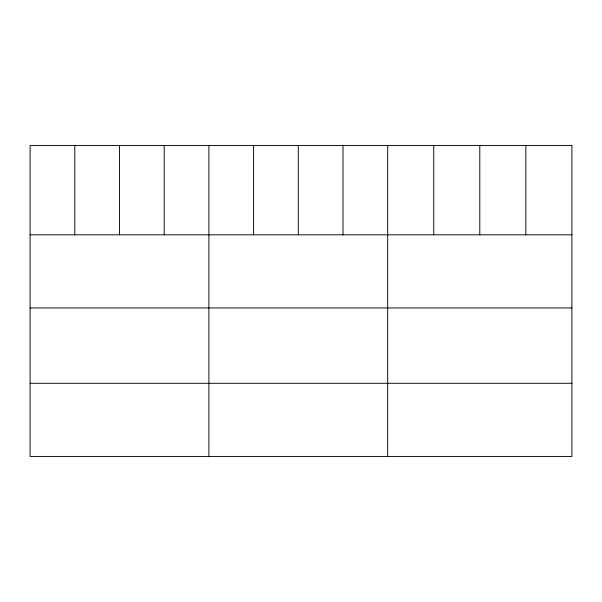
<?xml version="1.0" encoding="UTF-8"?>
<svg xmlns="http://www.w3.org/2000/svg" width="602" height="602" viewBox="0 0 602 602"><rect width="100%" height="100%" fill="white"/><g stroke="black" fill="none" stroke-linecap="round" stroke-linejoin="round"><path stroke-width="0.9" d="M30.1 234.818L571.9 234.818M30.1 307.946L571.9 307.946M30.1 383.293L571.9 383.293M525.847 145.571L525.847 234.818M479.794 145.571L479.794 234.818M433.741 145.571L433.741 234.818M387.688 145.571L387.688 456.429M342.989 145.571L342.989 234.818M298.291 145.571L298.291 234.818M253.592 145.571L253.592 234.818M208.894 145.571L208.894 456.429M164.195 145.571L164.195 234.818M119.497 145.571L119.497 234.818M74.799 145.571L74.799 234.818M571.9 145.571L30.1 145.571L30.1 456.429L571.9 456.429L571.9 145.571"/></g></svg>
